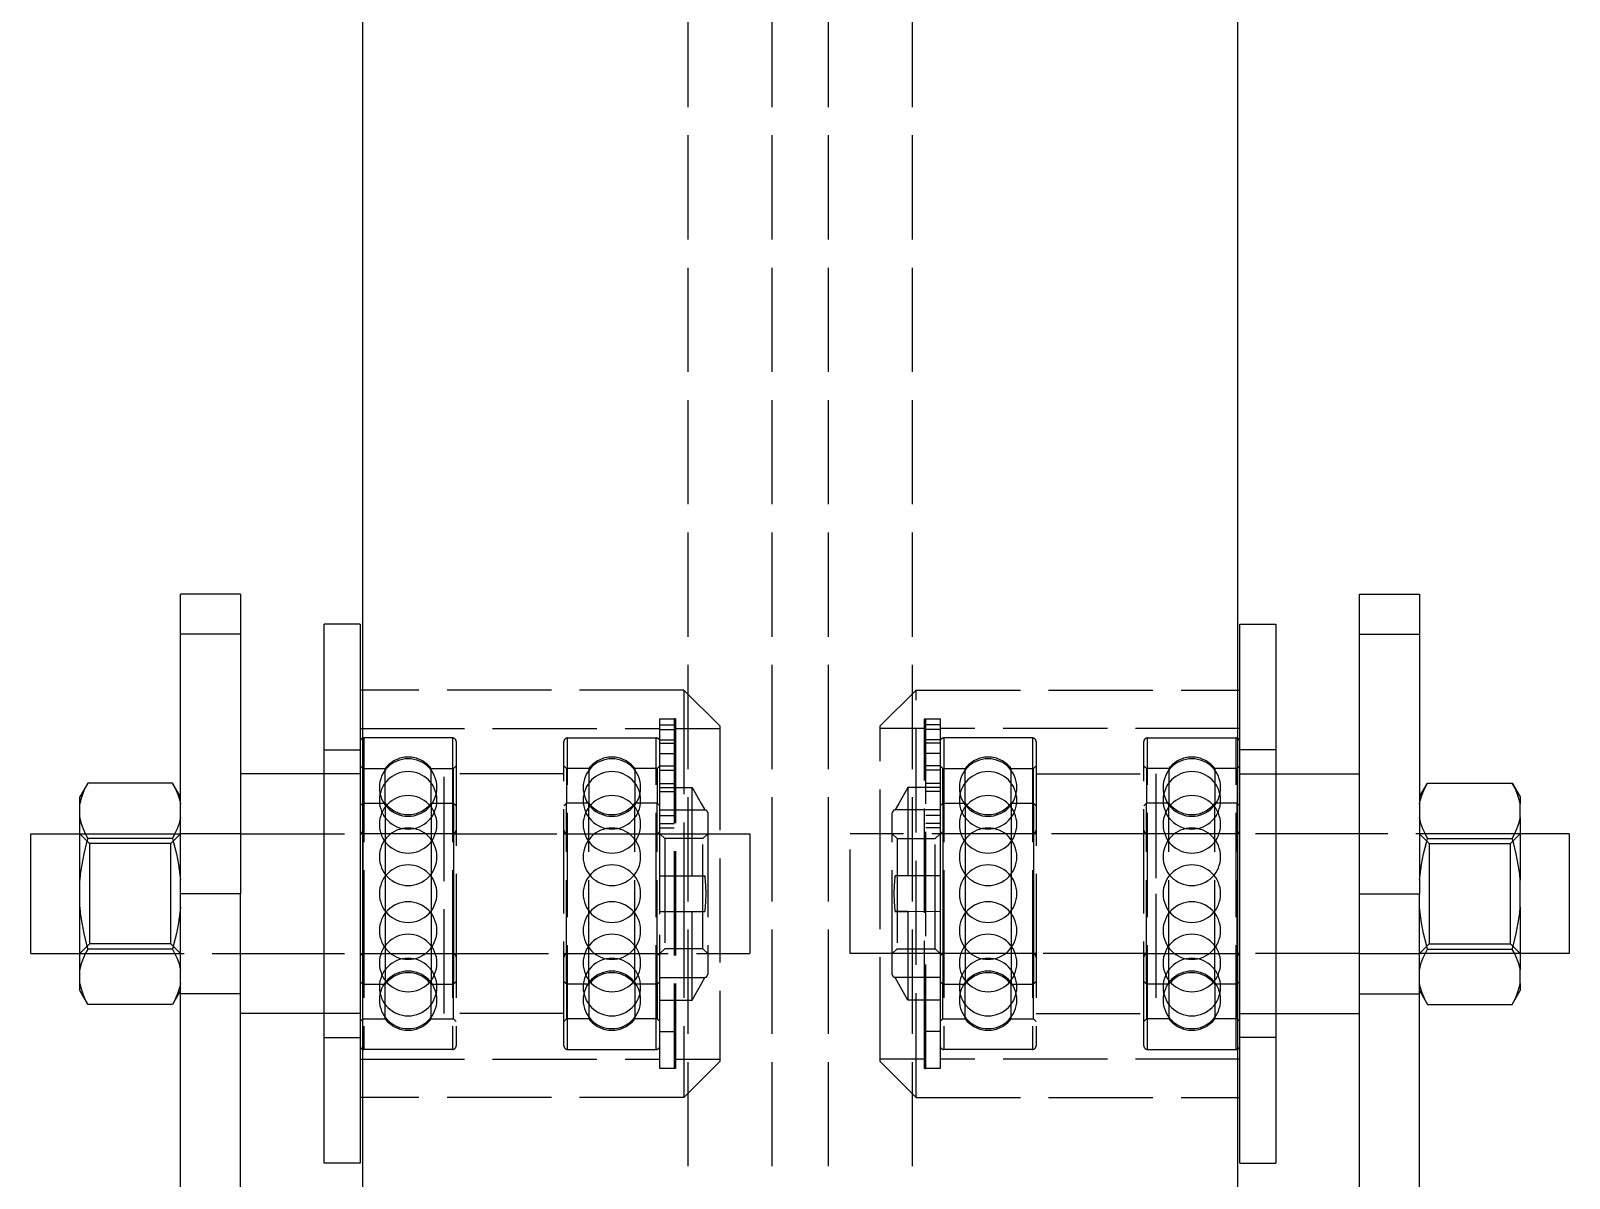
# Model space of a CAD drawing. Extents: x -2061 to 933, y -1034 to 399.
# Drawn here: x -949.7 to -821.4, y -78.4 to 17.4 of the extents above; entities that cross this region are included whole.
import ezdxf

# ---------------------------------------------------------------- set-up
doc = ezdxf.new("R2010")
doc.units = 0
doc.linetypes.add('DASHED', pattern=[11.05, 8.7, -2.35])
doc.linetypes.add('DOT', pattern=[2.2, 1.1, -1.1])
doc.layers.get('0').update_dxf_attribs({"linetype": 'CONTINUOUS'})
doc.layers.add('INVISIBLE', color=6, linetype='DOT')

msp = doc.modelspace()

# ---------------------------------------------------------------- linework, layer by layer
for p, q in [((-922.061476, 174.445422), (-922.061476, -125.554578)), ((-849.061476, 174.445422), (-849.061476, -125.554578)), ((-932.257005, -29.606039), (-937.257005, -29.606039)), ((-937.257005, -54.606039), (-937.257005, -29.606039)), ((-932.257005, -29.606039), (-932.257005, -54.606039)), ((-838.865948, -29.606039), (-833.865948, -29.606039)), ((-838.865948, -54.606039), (-838.865948, -29.606039)), ((-833.865948, -29.606039), (-833.865948, -54.606039)), ((-925.257005, -44.606039), (-932.257005, -44.606039)), ((-845.865948, -44.606039), (-838.865948, -44.606039)), ((-937.257005, -114.606039), (-937.257005, -54.606039)), ((-932.257005, -54.606039), (-937.257005, -54.606039)), ((-932.257005, -114.606039), (-932.257005, -54.606039)), ((-838.865948, -114.606039), (-838.865948, -54.606039)), ((-838.865948, -54.606039), (-833.865948, -54.606039)), ((-833.865948, -114.606039), (-833.865948, -54.606039)), ((-925.257005, -64.606039), (-932.257005, -64.606039)), ((-845.865948, -64.606039), (-838.865948, -64.606039))]:
    msp.add_line(p, q)
at = {"color": 6}
for p, q in [((-922.257005, -32.106039), (-925.257005, -32.106039)), ((-925.257005, -54.606039), (-925.257005, -32.106039)), ((-922.257005, -32.106039), (-922.257005, -77.106039)), ((-848.865948, -32.106039), (-845.865948, -32.106039)), ((-848.865948, -54.606039), (-848.865948, -32.106039)), ((-845.865948, -32.106039), (-845.865948, -77.106039)), ((-922.061476, -37.606039), (-922.257005, -37.606039)), ((-849.061476, -37.606039), (-848.865948, -37.606039)), ((-925.257005, -77.106039), (-925.257005, -54.606039)), ((-848.865948, -77.106039), (-848.865948, -54.606039)), ((-922.061476, -71.606039), (-922.257005, -71.606039)), ((-849.061476, -71.606039), (-848.865948, -71.606039)), ((-922.257005, -77.106039), (-925.257005, -77.106039)), ((-848.865948, -77.106039), (-845.865948, -77.106039))]:
    msp.add_line(p, q, dxfattribs=at)
at = {"color": 1}
for p, q in [((-944.988655, -45.368423), (-945.657005, -46.526039)), ((-945.251021, -45.865141), (-945.444431, -46.320179)), ((-944.988655, -45.368423), (-945.251021, -45.865141)), ((-937.925355, -45.368434), (-944.988655, -45.368434)), ((-937.257005, -46.526039), (-937.925355, -45.368423)), ((-937.925355, -45.368423), (-937.662989, -45.865141)), ((-937.662989, -45.865141), (-937.469579, -46.320179)), ((-833.865948, -46.526039), (-833.197598, -45.368423)), ((-833.653374, -46.320179), (-833.459964, -45.865141)), ((-833.459964, -45.865141), (-833.197598, -45.368423)), ((-833.197598, -45.368434), (-826.134297, -45.368434)), ((-826.134297, -45.368423), (-825.465948, -46.526039)), ((-825.871932, -45.865141), (-826.134297, -45.368423)), ((-825.678522, -46.320179), (-825.871932, -45.865141)), ((-945.579277, -46.745129), (-945.657007, -47.110746)), ((-945.657005, -47.110738), (-945.657005, -46.526039)), ((-945.657005, -48.244924), (-945.657005, -47.110747)), ((-945.444431, -46.320179), (-945.579277, -46.745129)), ((-937.469579, -46.320179), (-937.334732, -46.745129)), ((-937.334732, -46.745129), (-937.257003, -47.110746)), ((-833.865949, -47.110746), (-833.78822, -46.745129)), ((-833.78822, -46.745129), (-833.653374, -46.320179)), ((-825.543675, -46.745129), (-825.678522, -46.320179)), ((-825.465946, -47.110746), (-825.543675, -46.745129)), ((-825.465948, -46.526039), (-825.465948, -47.110738)), ((-825.465948, -48.244924), (-825.465948, -47.110747)), ((-945.657007, -48.244927), (-945.640664, -48.338249)), ((-945.657005, -53.471843), (-945.657005, -48.244933)), ((-945.640664, -48.338249), (-945.540259, -48.749634)), ((-945.540259, -48.749634), (-945.386948, -49.183413)), ((-937.373751, -48.749634), (-937.527062, -49.183413)), ((-937.273346, -48.338249), (-937.373751, -48.749634)), ((-937.257003, -48.244927), (-937.273346, -48.338249)), ((-833.849607, -48.338247), (-833.865949, -48.244927)), ((-833.749201, -48.749635), (-833.849607, -48.338247)), ((-833.595891, -49.183413), (-833.749201, -48.749635)), ((-825.736004, -49.183413), (-825.582694, -48.749635)), ((-825.582694, -48.749635), (-825.482288, -48.338247)), ((-825.482288, -48.338247), (-825.465946, -48.244927)), ((-825.465948, -48.244933), (-825.465948, -53.471843)), ((-945.386948, -49.183413), (-945.171825, -49.650162)), ((-945.171825, -49.650162), (-944.988655, -49.986765)), ((-944.988655, -49.986765), (-945.08449, -50.329684)), ((-937.925355, -49.987237), (-944.988655, -49.987237)), ((-937.742185, -49.650162), (-937.925355, -49.986765)), ((-937.925355, -49.986765), (-937.82952, -50.329684)), ((-937.527062, -49.183413), (-937.742185, -49.650162)), ((-833.380768, -49.650162), (-833.595891, -49.183413)), ((-833.197598, -49.986765), (-833.380768, -49.650162)), ((-833.293433, -50.329684), (-833.197598, -49.986765)), ((-833.197598, -49.987237), (-826.134297, -49.987237)), ((-826.134297, -49.986765), (-825.951128, -49.650162)), ((-826.038463, -50.329684), (-826.134297, -49.986765)), ((-825.951128, -49.650162), (-825.736004, -49.183413)), ((-945.322603, -51.292292), (-945.495406, -52.179269)), ((-945.08449, -50.329684), (-945.322603, -51.292292)), ((-937.82952, -50.329684), (-937.591407, -51.292292)), ((-937.591407, -51.292292), (-937.418604, -52.179269)), ((-833.704348, -52.179265), (-833.531546, -51.292297)), ((-833.531546, -51.292297), (-833.293433, -50.329684)), ((-825.800349, -51.292297), (-826.038463, -50.329684)), ((-825.627547, -52.179265), (-825.800349, -51.292297)), ((-945.495406, -52.179269), (-945.612691, -53.014734)), ((-937.418604, -52.179269), (-937.301319, -53.014734)), ((-833.821634, -53.014734), (-833.704348, -52.179265)), ((-825.510262, -53.014734), (-825.627547, -52.179265)), ((-945.612691, -53.014734), (-945.657005, -53.471843)), ((-945.657005, -55.740235), (-945.657005, -53.471843)), ((-937.301319, -53.014734), (-937.257005, -53.471843)), ((-833.865948, -53.471843), (-833.821634, -53.014734)), ((-825.465948, -53.471843), (-825.510262, -53.014734)), ((-825.465948, -55.740235), (-825.465948, -53.471843)), ((-945.657005, -55.740235), (-945.612691, -56.197344)), ((-945.657005, -60.967144), (-945.657005, -55.740235)), ((-945.612691, -56.197344), (-945.495405, -57.032813)), ((-937.301319, -56.197344), (-937.418605, -57.032813)), ((-937.257005, -55.740235), (-937.301319, -56.197344)), ((-833.821634, -56.197344), (-833.865948, -55.740235)), ((-833.704349, -57.032808), (-833.821634, -56.197344)), ((-825.627547, -57.032808), (-825.510262, -56.197344)), ((-825.510262, -56.197344), (-825.465948, -55.740235)), ((-825.465948, -55.740235), (-825.465948, -60.967144)), ((-945.495405, -57.032813), (-945.322604, -57.919781)), ((-937.418605, -57.032813), (-937.591406, -57.919781)), ((-833.531545, -57.919786), (-833.704349, -57.032808)), ((-825.80035, -57.919786), (-825.627547, -57.032808)), ((-945.322604, -57.919781), (-945.08449, -58.882394)), ((-945.08449, -58.882394), (-944.988655, -59.225313)), ((-937.82952, -58.882394), (-937.925355, -59.225313)), ((-937.591406, -57.919781), (-937.82952, -58.882394)), ((-833.293433, -58.882394), (-833.531545, -57.919786)), ((-833.197598, -59.225313), (-833.293433, -58.882394)), ((-826.134297, -59.225313), (-826.038463, -58.882394)), ((-826.038463, -58.882394), (-825.80035, -57.919786)), ((-945.386948, -60.028664), (-945.540259, -60.462443)), ((-945.171825, -59.561915), (-945.386948, -60.028664)), ((-944.988655, -59.225313), (-945.171825, -59.561915)), ((-937.925355, -59.224841), (-944.988655, -59.224841)), ((-937.925355, -59.225313), (-937.742185, -59.561915)), ((-937.742185, -59.561915), (-937.527062, -60.028664)), ((-937.527062, -60.028664), (-937.373751, -60.462443)), ((-833.749202, -60.462444), (-833.595891, -60.028664)), ((-833.595891, -60.028664), (-833.380768, -59.561915)), ((-833.380768, -59.561915), (-833.197598, -59.225313)), ((-833.197598, -59.224841), (-826.134297, -59.224841)), ((-825.951128, -59.561915), (-826.134297, -59.225313)), ((-825.736004, -60.028664), (-825.951128, -59.561915)), ((-825.582694, -60.462444), (-825.736004, -60.028664)), ((-945.640664, -60.873831), (-945.657007, -60.96715)), ((-945.657005, -62.101331), (-945.657005, -60.967153)), ((-945.540259, -60.462443), (-945.640664, -60.873831)), ((-937.373751, -60.462443), (-937.273345, -60.873831)), ((-937.273345, -60.873831), (-937.257003, -60.96715)), ((-833.865949, -60.96715), (-833.849607, -60.873829)), ((-833.849607, -60.873829), (-833.749202, -60.462444)), ((-825.482289, -60.873829), (-825.582694, -60.462444)), ((-825.465946, -60.96715), (-825.482289, -60.873829)), ((-825.465948, -62.101331), (-825.465948, -60.967153)), ((-945.657007, -62.101332), (-945.579277, -62.466949)), ((-945.657005, -62.686039), (-945.657005, -62.10134)), ((-944.988655, -63.843655), (-945.657005, -62.686039)), ((-945.579277, -62.466949), (-945.444431, -62.891899)), ((-945.444431, -62.891899), (-945.251021, -63.346935)), ((-937.257005, -62.686039), (-937.925355, -63.843655)), ((-937.469579, -62.891899), (-937.662989, -63.346935)), ((-937.334732, -62.466949), (-937.469579, -62.891899)), ((-937.257003, -62.101332), (-937.334732, -62.466949)), ((-833.78822, -62.466949), (-833.865949, -62.101332)), ((-833.865948, -62.686039), (-833.197598, -63.843655)), ((-833.653374, -62.891899), (-833.78822, -62.466949)), ((-833.459964, -63.346936), (-833.653374, -62.891899)), ((-826.134297, -63.843655), (-825.465948, -62.686039)), ((-825.871932, -63.346936), (-825.678522, -62.891899)), ((-825.678522, -62.891899), (-825.543675, -62.466949)), ((-825.543675, -62.466949), (-825.465946, -62.101332)), ((-825.465948, -62.10134), (-825.465948, -62.686039)), ((-945.251021, -63.346935), (-944.988655, -63.843655)), ((-937.925355, -63.843643), (-944.988655, -63.843643)), ((-944.988655, -63.843655), (-944.988655, -63.843655)), ((-937.662989, -63.346935), (-937.925355, -63.843655)), ((-937.925355, -63.843655), (-937.925355, -63.843655)), ((-833.197598, -63.843655), (-833.459964, -63.346936)), ((-833.197598, -63.843643), (-826.134297, -63.843643)), ((-833.197598, -63.843655), (-833.197598, -63.843655)), ((-826.134297, -63.843655), (-825.871932, -63.346936)), ((-826.134297, -63.843655), (-826.134297, -63.843655))]:
    msp.add_line(p, q, dxfattribs=at)
at = {"color": 2}
for p, q in [((-949.747481, -49.606039), (-945.657005, -49.606039)), ((-949.747481, -59.606039), (-949.747481, -49.606039)), ((-821.375472, -49.606039), (-825.465948, -49.606039)), ((-821.375472, -49.606039), (-821.375472, -54.606039)), ((-821.375472, -54.606039), (-821.375472, -59.606039)), ((-949.747481, -59.606039), (-945.657005, -59.606039)), ((-821.375472, -59.606039), (-825.465948, -59.606039))]:
    msp.add_line(p, q, dxfattribs=at)
at = {"layer": 'INVISIBLE', "linetype": 'DASHED'}
for p, q in [((-894.911476, 174.445422), (-894.911476, -125.554578)), ((-887.911476, 174.445422), (-887.911476, -125.554578)), ((-883.211476, 174.445422), (-883.211476, -125.554578)), ((-876.211476, 174.445422), (-876.211476, -125.554578)), ((-932.257005, -32.955404), (-937.257005, -32.955404)), ((-838.865948, -32.955404), (-833.865948, -32.955404)), ((-895.257005, -37.606039), (-922.061476, -37.606039)), ((-895.257005, -37.606039), (-895.257005, -54.606039)), ((-895.257005, -37.606039), (-892.257005, -40.606039)), ((-875.865948, -37.606039), (-878.865948, -40.606039)), ((-875.865948, -71.606039), (-875.865948, -37.606039)), ((-875.865948, -37.606039), (-849.061476, -37.606039)), ((-922.257005, -40.806039), (-897.257005, -40.806039)), ((-897.257005, -40.006039), (-896.057005, -40.006039)), ((-897.257005, -40.076342), (-897.257005, -40.006039)), ((-897.257005, -40.077959), (-897.257005, -40.076342)), ((-897.257005, -40.286574), (-897.257005, -40.077959)), ((-897.257005, -40.293025), (-897.257005, -40.286574)), ((-897.257005, -40.63471), (-897.257005, -40.293025)), ((-897.257005, -40.503522), (-896.057005, -40.503522)), ((-897.257005, -40.649117), (-897.257005, -40.63471)), ((-897.257005, -41.117398), (-897.257005, -40.649117)), ((-897.257005, -40.904323), (-896.057005, -40.904323)), ((-896.057005, -40.006039), (-896.057005, -69.206039)), ((-895.957005, -40.006039), (-896.057005, -40.006039)), ((-895.957005, -40.006039), (-895.957005, -69.206039)), ((-895.957005, -40.806039), (-892.257005, -40.806039)), ((-892.257005, -40.606039), (-892.257005, -68.606039)), ((-878.865948, -54.606039), (-878.865948, -40.606039)), ((-875.165948, -40.806039), (-878.865948, -40.806039)), ((-875.165948, -67.25001), (-875.165948, -40.006039)), ((-875.165948, -40.006039), (-873.865948, -40.006039)), ((-875.065948, -69.206039), (-875.065948, -40.006039)), ((-873.865948, -40.503522), (-875.065948, -40.503522)), ((-873.865948, -40.904323), (-875.065948, -40.904323)), ((-873.865948, -40.006039), (-873.865948, -40.076342)), ((-873.865948, -40.076342), (-873.865948, -40.077959)), ((-873.865948, -40.077959), (-873.865948, -40.286574)), ((-873.865948, -40.286574), (-873.865948, -40.293025)), ((-873.865948, -40.293025), (-873.865948, -40.63471)), ((-873.865948, -40.63471), (-873.865948, -40.649117)), ((-873.865948, -40.649117), (-873.865948, -41.117398)), ((-848.865948, -40.806039), (-873.865948, -40.806039)), ((-921.957005, -41.606039), (-921.957005, -54.606039)), ((-914.557005, -41.606039), (-921.957005, -41.606039)), ((-914.557005, -41.606039), (-914.557005, -54.606039)), ((-914.257005, -41.906039), (-914.257005, -54.606039)), ((-905.257005, -67.306039), (-905.257005, -41.906039)), ((-904.957005, -67.606039), (-904.957005, -41.606039)), ((-904.957005, -41.606039), (-897.557005, -41.606039)), ((-897.557005, -67.606039), (-897.557005, -41.606039)), ((-897.257005, -41.142728), (-897.257005, -41.117398)), ((-897.257005, -41.729988), (-897.257005, -41.142728)), ((-897.257005, -41.768993), (-897.257005, -41.729988)), ((-897.257005, -41.759643), (-896.057005, -41.759643)), ((-897.257005, -42.466582), (-897.257005, -41.768993)), ((-897.257005, -42.049003), (-896.057005, -42.049003)), ((-873.865948, -41.759643), (-875.065948, -41.759643)), ((-873.865948, -42.049003), (-875.065948, -42.049003)), ((-873.865948, -41.117398), (-873.865948, -41.142728)), ((-873.865948, -41.142728), (-873.865948, -41.729988)), ((-873.865948, -41.729988), (-873.865948, -41.768993)), ((-873.865948, -41.768993), (-873.865948, -42.466582)), ((-873.565948, -41.606039), (-873.565948, -54.606039)), ((-866.165948, -41.606039), (-873.565948, -41.606039)), ((-866.165948, -41.606039), (-866.165948, -54.606039)), ((-865.865948, -41.906039), (-865.865948, -54.606039)), ((-856.865948, -67.306039), (-856.865948, -41.906039)), ((-856.565948, -67.606039), (-856.565948, -41.606039)), ((-856.565948, -41.606039), (-849.165948, -41.606039)), ((-849.165948, -67.606039), (-849.165948, -41.606039)), ((-925.257005, -42.606039), (-922.257005, -42.606039)), ((-897.257005, -42.521741), (-897.257005, -42.466582)), ((-897.257005, -43.393557), (-897.257005, -42.521741)), ((-897.257005, -42.904323), (-896.057005, -42.904323)), ((-897.257005, -44.28228), (-897.257005, -43.393557)), ((-873.865948, -42.904323), (-875.065948, -42.904323)), ((-873.865948, -42.466582), (-873.865948, -42.521741)), ((-873.865948, -42.521741), (-873.865948, -43.320086)), ((-873.865948, -43.320086), (-873.865948, -43.393557)), ((-873.865948, -43.393557), (-873.865948, -44.28228)), ((-845.865948, -42.606039), (-848.865948, -42.606039)), ((-922.257005, -44.606039), (-925.257005, -44.606039)), ((-922.257005, -43.941039), (-922.032005, -44.166039)), ((-922.032005, -47.046039), (-922.032005, -44.166039)), ((-922.032005, -44.166039), (-920.177005, -44.166039)), ((-920.177005, -47.046039), (-920.177005, -44.166039)), ((-916.337005, -47.046039), (-916.337005, -44.166039)), ((-916.337005, -44.166039), (-914.482005, -44.166039)), ((-915.257005, -64.606039), (-915.257005, -44.606039)), ((-905.257005, -44.606039), (-915.257005, -44.606039)), ((-914.482005, -44.166039), (-914.257005, -43.941039)), ((-914.482005, -47.046039), (-914.482005, -44.166039)), ((-905.032005, -44.166039), (-905.257005, -43.941039)), ((-905.032005, -44.166039), (-905.032005, -47.046039)), ((-903.177005, -44.166039), (-905.032005, -44.166039)), ((-903.177005, -44.166039), (-903.177005, -47.046039)), ((-899.337005, -44.166039), (-899.337005, -47.046039)), ((-897.482005, -44.166039), (-899.337005, -44.166039)), ((-897.257005, -43.941039), (-897.482005, -44.166039)), ((-897.482005, -44.166039), (-897.482005, -47.046039)), ((-897.257005, -43.923487), (-896.057005, -43.923487)), ((-897.257005, -44.28228), (-896.057005, -44.28228)), ((-897.257005, -44.375849), (-897.257005, -44.28228)), ((-897.257005, -45.343897), (-897.257005, -44.375849)), ((-873.865948, -43.923487), (-875.065948, -43.923487)), ((-873.865948, -44.28228), (-875.065948, -44.28228)), ((-873.865948, -43.941039), (-873.640948, -44.166039)), ((-873.865948, -44.28228), (-873.865948, -44.375849)), ((-873.865948, -44.375849), (-873.865948, -45.343897)), ((-873.640948, -47.046039), (-873.640948, -44.166039)), ((-873.640948, -44.166039), (-871.785948, -44.166039)), ((-871.785948, -47.046039), (-871.785948, -44.166039)), ((-867.945948, -44.166039), (-866.090948, -44.166039)), ((-867.945948, -47.046039), (-867.945948, -44.166039)), ((-866.090948, -44.166039), (-865.865948, -43.941039)), ((-866.090948, -47.046039), (-866.090948, -44.166039)), ((-865.865948, -44.606039), (-855.865948, -44.606039)), ((-856.640948, -44.166039), (-856.865948, -43.941039)), ((-856.640948, -44.166039), (-856.640948, -47.046039)), ((-854.785948, -44.166039), (-856.640948, -44.166039)), ((-855.865948, -44.606039), (-855.865948, -54.606039)), ((-854.785948, -44.166039), (-854.785948, -47.046039)), ((-850.945948, -44.166039), (-850.945948, -47.046039)), ((-849.090948, -44.166039), (-850.945948, -44.166039)), ((-848.865948, -43.941039), (-849.090948, -44.166039)), ((-849.090948, -44.166039), (-849.090948, -47.046039)), ((-848.865948, -44.606039), (-845.865948, -44.606039)), ((-897.257005, -45.45894), (-897.257005, -45.343897)), ((-897.257005, -45.413651), (-896.057005, -45.413651)), ((-897.257005, -46.494713), (-897.257005, -45.45894)), ((-897.257005, -45.731919), (-894.556043, -45.732025)), ((-897.257005, -45.731919), (-894.556043, -45.731919)), ((-897.257005, -46.085463), (-896.057005, -46.085463)), ((-894.556043, -53.105415), (-894.556043, -45.732025)), ((-894.556041, -45.732028), (-893.798094, -47.066546)), ((-876.566911, -45.732028), (-877.324854, -47.066538)), ((-873.865948, -45.731919), (-876.56691, -45.731919)), ((-873.865948, -45.731919), (-876.56691, -45.732025)), ((-876.56691, -45.732025), (-876.56691, -53.105415)), ((-873.865948, -45.413651), (-875.065948, -45.413651)), ((-873.865948, -46.085463), (-875.065948, -46.085463)), ((-873.865948, -45.343897), (-873.865948, -45.45894)), ((-873.865948, -45.45894), (-873.865948, -46.494713)), ((-922.257005, -47.271039), (-922.032005, -47.046039)), ((-922.032005, -47.046039), (-922.032005, -54.606039)), ((-922.032005, -47.046039), (-920.177005, -47.046039)), ((-920.177005, -47.046039), (-920.177005, -54.606039)), ((-916.337005, -47.046039), (-916.337005, -54.606039)), ((-916.337005, -47.046039), (-914.482005, -47.046039)), ((-914.482005, -47.046039), (-914.482005, -54.606039)), ((-914.482005, -47.046039), (-914.257005, -47.271039)), ((-905.032005, -47.046039), (-905.257005, -47.271039)), ((-905.032005, -62.166039), (-905.032005, -47.046039)), ((-903.177005, -47.046039), (-905.032005, -47.046039)), ((-903.177005, -62.166039), (-903.177005, -47.046039)), ((-899.337005, -62.166039), (-899.337005, -47.046039)), ((-897.482005, -47.046039), (-899.337005, -47.046039)), ((-897.482005, -62.166039), (-897.482005, -47.046039)), ((-897.257005, -47.271039), (-897.482005, -47.046039)), ((-897.257005, -46.632157), (-897.257005, -46.494713)), ((-897.257005, -47.723646), (-897.257005, -46.632157)), ((-893.798094, -47.066546), (-893.493096, -47.60603)), ((-877.324854, -47.066538), (-877.629848, -47.606053)), ((-873.865948, -46.494713), (-873.865948, -46.632157)), ((-873.865948, -46.632157), (-873.865948, -47.723646)), ((-873.865948, -47.271039), (-873.640948, -47.046039)), ((-873.640948, -47.046039), (-873.640948, -54.606039)), ((-873.640948, -47.046039), (-871.785948, -47.046039)), ((-871.785948, -47.046039), (-871.785948, -54.606039)), ((-867.945948, -47.046039), (-866.090948, -47.046039)), ((-867.945948, -47.046039), (-867.945948, -54.606039)), ((-866.090948, -47.046039), (-865.865948, -47.271039)), ((-866.090948, -47.046039), (-866.090948, -54.606039)), ((-856.640948, -47.046039), (-856.865948, -47.271039)), ((-856.640948, -62.166039), (-856.640948, -47.046039)), ((-854.785948, -47.046039), (-856.640948, -47.046039)), ((-854.785948, -62.166039), (-854.785948, -47.046039)), ((-850.945948, -62.166039), (-850.945948, -47.046039)), ((-849.090948, -47.046039), (-850.945948, -47.046039)), ((-849.090948, -62.166039), (-849.090948, -47.046039)), ((-848.865948, -47.271039), (-849.090948, -47.046039)), ((-897.257005, -47.606039), (-893.493105, -47.606039)), ((-897.257005, -47.883941), (-897.257005, -47.723646)), ((-897.257005, -49.018861), (-897.257005, -47.883941)), ((-897.257005, -48.085463), (-896.057005, -48.085463)), ((-897.257005, -48.757276), (-896.057005, -48.757276)), ((-893.493096, -47.60603), (-893.401342, -47.606039)), ((-893.401342, -47.606039), (-893.257005, -47.856039)), ((-893.257005, -47.856039), (-893.257005, -61.356039)), ((-877.72161, -47.606039), (-877.865948, -47.856039)), ((-877.865948, -61.356039), (-877.865948, -47.856039)), ((-877.72161, -47.606039), (-877.629848, -47.606053)), ((-873.865948, -47.606039), (-877.629848, -47.606039)), ((-873.865948, -48.085463), (-875.065948, -48.085463)), ((-873.865948, -48.757276), (-875.065948, -48.757276)), ((-873.865948, -47.723646), (-873.865948, -47.883941)), ((-873.865948, -47.883941), (-873.865948, -49.018861)), ((-945.657005, -49.606039), (-944.845205, -50.417839)), ((-945.657005, -49.606039), (-937.257005, -49.606039)), ((-937.257005, -49.606039), (-938.068805, -50.417839)), ((-932.257005, -49.606039), (-937.257005, -49.606039)), ((-932.257005, -49.606039), (-922.257005, -49.606039)), ((-922.257005, -49.606039), (-921.957005, -49.606039)), ((-914.557005, -49.606039), (-921.957005, -49.606039)), ((-914.557005, -49.606039), (-905.257005, -49.606039)), ((-905.257005, -49.606039), (-897.259005, -49.606039)), ((-897.257005, -49.201958), (-897.257005, -49.018861)), ((-897.257005, -49.104627), (-896.057005, -49.104627)), ((-897.257005, -50.367882), (-897.257005, -49.201958)), ((-896.851105, -50.011939), (-897.257005, -49.606039)), ((-897.257005, -49.606039), (-893.257005, -49.606039)), ((-893.662905, -50.011939), (-896.851105, -50.011939)), ((-896.851105, -50.011939), (-896.851105, -59.200139)), ((-893.662905, -50.011939), (-893.257005, -49.606039)), ((-893.662905, -59.200139), (-893.662905, -50.011939)), ((-893.257005, -49.606039), (-889.747481, -49.606039)), ((-889.747481, -49.606039), (-889.747481, -54.606039)), ((-881.375472, -59.606039), (-881.375472, -49.606039)), ((-865.865948, -49.606039), (-881.375472, -49.606039)), ((-877.460048, -50.011939), (-877.865948, -49.606039)), ((-877.460048, -50.011939), (-874.271848, -50.011939)), ((-877.460048, -50.011939), (-877.460048, -59.200139)), ((-873.865948, -49.104627), (-875.065948, -49.104627)), ((-874.271848, -50.011939), (-873.865948, -49.606039)), ((-874.271848, -59.200139), (-874.271848, -50.011939)), ((-873.865948, -49.018861), (-873.865948, -49.201958)), ((-873.865948, -49.201958), (-873.865948, -50.367882)), ((-855.865948, -49.606039), (-865.865948, -49.606039)), ((-848.865948, -49.606039), (-855.865948, -49.606039)), ((-838.865948, -49.606039), (-848.865948, -49.606039)), ((-825.465948, -49.606039), (-838.865948, -49.606039)), ((-833.865948, -49.606039), (-833.054148, -50.417839)), ((-825.465948, -49.606039), (-826.277748, -50.417839)), ((-938.068805, -50.417839), (-944.845205, -50.417839)), ((-944.845205, -50.417839), (-944.845205, -54.606039)), ((-938.068805, -58.794239), (-938.068805, -50.417839)), ((-897.257005, -50.573222), (-897.257005, -50.367882)), ((-897.257005, -51.75772), (-897.257005, -50.573222)), ((-873.865948, -50.367882), (-873.865948, -50.573222)), ((-873.865948, -50.573222), (-873.865948, -51.75772)), ((-833.054148, -50.417839), (-826.277748, -50.417839)), ((-833.054148, -50.417839), (-833.054148, -54.606039)), ((-826.277748, -58.794239), (-826.277748, -50.417839)), ((-897.257005, -51.984221), (-897.257005, -51.75772)), ((-897.257005, -53.174989), (-897.257005, -51.984221)), ((-873.865948, -51.75772), (-873.865948, -51.984221)), ((-873.865948, -51.984221), (-873.865948, -53.174989)), ((-897.257005, -53.106039), (-894.556043, -53.105415)), ((-897.257005, -53.106039), (-894.556043, -53.106039)), ((-897.257005, -53.421053), (-897.257005, -53.174989)), ((-897.257005, -54.606039), (-897.257005, -53.421053)), ((-894.556043, -53.106039), (-893.493105, -53.106039)), ((-894.556041, -53.105415), (-893.493105, -53.105847)), ((-893.480525, -53.213611), (-893.493105, -53.105847)), ((-893.493096, -53.106026), (-893.480521, -53.213648)), ((-893.420903, -53.916517), (-893.480525, -53.213611)), ((-877.642432, -53.213648), (-877.702051, -53.916531)), ((-877.629857, -53.106026), (-877.642432, -53.213648)), ((-877.642427, -53.213611), (-877.629848, -53.105847)), ((-876.566911, -53.105415), (-877.629857, -53.106026)), ((-877.324854, -53.106368), (-877.629848, -53.105847)), ((-876.56691, -53.106039), (-877.324858, -53.106039)), ((-873.865948, -53.106039), (-876.56691, -53.105415)), ((-873.865948, -53.106039), (-876.56691, -53.106039)), ((-873.865948, -53.174989), (-873.865948, -53.421053)), ((-873.865948, -53.421053), (-873.865948, -54.606039)), ((-944.845205, -54.606039), (-944.845205, -58.794239)), ((-922.032005, -54.606039), (-922.032005, -62.166039)), ((-921.957005, -54.606039), (-921.957005, -67.606039)), ((-920.177005, -54.606039), (-920.177005, -62.166039)), ((-916.337005, -54.606039), (-916.337005, -62.166039)), ((-914.557005, -54.606039), (-914.557005, -67.606039)), ((-914.482005, -54.606039), (-914.482005, -62.166039)), ((-914.257005, -54.606039), (-914.257005, -67.306039)), ((-897.257005, -54.869561), (-897.257005, -54.606039)), ((-897.257005, -56.037089), (-897.257005, -54.869561)), ((-895.257005, -54.606039), (-895.257005, -71.606039)), ((-893.401342, -54.606039), (-893.420903, -53.916517)), ((-893.420902, -55.295547), (-893.401342, -54.606039)), ((-889.747481, -54.606039), (-889.747481, -59.606039)), ((-878.865948, -68.606039), (-878.865948, -54.606039)), ((-877.702051, -53.916531), (-877.72161, -54.606039)), ((-877.72161, -54.606039), (-877.70205, -55.295561)), ((-873.865948, -54.606039), (-873.865948, -54.869561)), ((-873.865948, -54.869561), (-873.865948, -56.037089)), ((-873.640948, -54.606039), (-873.640948, -62.166039)), ((-873.565948, -54.606039), (-873.565948, -67.606039)), ((-871.785948, -54.606039), (-871.785948, -62.166039)), ((-867.945948, -54.606039), (-867.945948, -62.166039)), ((-866.165948, -54.606039), (-866.165948, -67.606039)), ((-866.090948, -54.606039), (-866.090948, -62.166039)), ((-865.865948, -54.606039), (-865.865948, -67.306039)), ((-855.865948, -54.606039), (-855.865948, -64.606039)), ((-833.054148, -54.606039), (-833.054148, -58.794239)), ((-897.257005, -56.315472), (-897.257005, -56.037089)), ((-897.257005, -56.106039), (-894.556043, -56.106039)), ((-897.257005, -66.745495), (-897.257005, -56.315472)), ((-894.556043, -56.106039), (-893.493105, -56.106039)), ((-894.556043, -63.480053), (-894.556043, -56.106663)), ((-894.556041, -56.106662), (-893.493096, -56.106051)), ((-893.493096, -56.106051), (-893.480521, -55.998429)), ((-893.480521, -55.998429), (-893.420902, -55.295547)), ((-877.70205, -55.295561), (-877.642427, -55.998467)), ((-877.642427, -55.998467), (-877.629848, -56.10623)), ((-876.56691, -56.106039), (-877.629848, -56.106039)), ((-876.566911, -56.106662), (-877.629848, -56.10623)), ((-873.865948, -56.106039), (-876.56691, -56.106663)), ((-876.56691, -56.106663), (-876.56691, -63.480053)), ((-873.865948, -56.037089), (-873.865948, -56.315472)), ((-873.865948, -56.315472), (-873.865948, -57.454357)), ((-873.865948, -57.454357), (-873.865948, -57.744541)), ((-873.865948, -57.744541), (-873.865948, -58.844195)), ((-945.657005, -59.606039), (-944.845205, -58.794239)), ((-938.068805, -58.794239), (-944.845205, -58.794239)), ((-937.257005, -59.606039), (-938.068805, -58.794239)), ((-873.865948, -58.844195), (-873.865948, -59.142685)), ((-833.865948, -59.606039), (-833.054148, -58.794239)), ((-833.054148, -58.794239), (-826.277748, -58.794239)), ((-825.465948, -59.606039), (-826.277748, -58.794239)), ((-945.657005, -59.606039), (-932.257005, -59.606039)), ((-932.257005, -59.606039), (-922.257005, -59.606039)), ((-922.257005, -59.606039), (-915.257005, -59.606039)), ((-915.257005, -59.606039), (-905.257005, -59.606039)), ((-905.257005, -59.606039), (-889.747481, -59.606039)), ((-896.851105, -59.200139), (-897.257005, -59.606039)), ((-893.662905, -59.200139), (-896.851105, -59.200139)), ((-893.662905, -59.200139), (-893.257005, -59.606039)), ((-877.865948, -59.606039), (-881.375472, -59.606039)), ((-877.460048, -59.200139), (-877.865948, -59.606039)), ((-873.865948, -59.606039), (-877.865948, -59.606039)), ((-877.460048, -59.200139), (-874.271848, -59.200139)), ((-874.271848, -59.200139), (-873.865948, -59.606039)), ((-873.865948, -59.142685), (-873.865948, -60.193217)), ((-873.865948, -60.193217), (-873.865948, -60.49613)), ((-865.865948, -59.606039), (-873.863948, -59.606039)), ((-856.565948, -59.606039), (-865.865948, -59.606039)), ((-856.565948, -59.606039), (-849.165948, -59.606039)), ((-848.865948, -59.606039), (-849.165948, -59.606039)), ((-838.865948, -59.606039), (-848.865948, -59.606039)), ((-838.865948, -59.606039), (-833.865948, -59.606039)), ((-825.465948, -59.606039), (-833.865948, -59.606039)), ((-897.257005, -61.606039), (-893.493105, -61.606039)), ((-893.798099, -62.14554), (-893.493105, -61.606025)), ((-893.401342, -61.606039), (-893.493105, -61.606025)), ((-893.401342, -61.606039), (-893.257005, -61.356039)), ((-877.72161, -61.606039), (-877.865948, -61.356039)), ((-877.629857, -61.606048), (-877.72161, -61.606039)), ((-877.324858, -62.145531), (-877.629857, -61.606048)), ((-873.865948, -61.606039), (-877.629848, -61.606039)), ((-873.865948, -60.49613), (-873.865948, -61.488431)), ((-873.865948, -61.488431), (-873.865948, -61.791539)), ((-922.257005, -61.941039), (-922.032005, -62.166039)), ((-922.032005, -65.046039), (-922.032005, -62.166039)), ((-922.032005, -62.166039), (-920.177005, -62.166039)), ((-920.177005, -65.046039), (-920.177005, -62.166039)), ((-916.337005, -65.046039), (-916.337005, -62.166039)), ((-916.337005, -62.166039), (-914.482005, -62.166039)), ((-914.482005, -62.166039), (-914.257005, -61.941039)), ((-914.482005, -65.046039), (-914.482005, -62.166039)), ((-905.032005, -62.166039), (-905.257005, -61.941039)), ((-905.032005, -62.166039), (-905.032005, -65.046039)), ((-903.177005, -62.166039), (-905.032005, -62.166039)), ((-903.177005, -62.166039), (-903.177005, -65.046039)), ((-899.337005, -62.166039), (-899.337005, -65.046039)), ((-897.482005, -62.166039), (-899.337005, -62.166039)), ((-897.257005, -61.941039), (-897.482005, -62.166039)), ((-897.482005, -62.166039), (-897.482005, -65.046039)), ((-894.556041, -63.48005), (-893.798099, -62.14554)), ((-876.566911, -63.48005), (-877.324858, -62.145531)), ((-873.865948, -61.791539), (-873.865948, -62.717364)), ((-873.865948, -61.941039), (-873.640948, -62.166039)), ((-873.865948, -62.717364), (-873.865948, -63.01615)), ((-873.640948, -65.046039), (-873.640948, -62.166039)), ((-873.640948, -62.166039), (-871.785948, -62.166039)), ((-871.785948, -65.046039), (-871.785948, -62.166039)), ((-867.945948, -65.046039), (-867.945948, -62.166039)), ((-867.945948, -62.166039), (-866.090948, -62.166039)), ((-866.090948, -62.166039), (-865.865948, -61.941039)), ((-866.090948, -65.046039), (-866.090948, -62.166039)), ((-856.640948, -62.166039), (-856.865948, -61.941039)), ((-856.640948, -62.166039), (-856.640948, -65.046039)), ((-854.785948, -62.166039), (-856.640948, -62.166039)), ((-854.785948, -62.166039), (-854.785948, -65.046039)), ((-850.945948, -62.166039), (-850.945948, -65.046039)), ((-849.090948, -62.166039), (-850.945948, -62.166039)), ((-848.865948, -61.941039), (-849.090948, -62.166039)), ((-849.090948, -62.166039), (-849.090948, -65.046039)), ((-932.257005, -62.955404), (-937.257005, -62.955404)), ((-897.257005, -63.480158), (-894.556043, -63.480158)), ((-873.865948, -63.480158), (-876.56691, -63.480053)), ((-873.865948, -63.01615), (-873.865948, -63.868181)), ((-873.865948, -63.868181), (-873.865948, -64.157895)), ((-873.865948, -64.157895), (-873.865948, -64.929798)), ((-838.865948, -62.955404), (-833.865948, -62.955404)), ((-922.257005, -64.606039), (-925.257005, -64.606039)), ((-922.257005, -65.271039), (-922.032005, -65.046039)), ((-922.032005, -65.046039), (-920.177005, -65.046039)), ((-916.337005, -65.046039), (-914.482005, -65.046039)), ((-905.257005, -64.606039), (-915.257005, -64.606039)), ((-914.482005, -65.046039), (-914.257005, -65.271039)), ((-905.032005, -65.046039), (-905.257005, -65.271039)), ((-903.177005, -65.046039), (-905.032005, -65.046039)), ((-897.482005, -65.046039), (-899.337005, -65.046039)), ((-897.257005, -65.271039), (-897.482005, -65.046039)), ((-873.865948, -64.929798), (-873.865948, -65.205526)), ((-873.865948, -65.271039), (-873.640948, -65.046039)), ((-873.865948, -65.205526), (-873.865948, -65.891991)), ((-873.640948, -65.046039), (-871.785948, -65.046039)), ((-867.945948, -65.046039), (-866.090948, -65.046039)), ((-866.090948, -65.046039), (-865.865948, -65.271039)), ((-865.865948, -64.606039), (-855.865948, -64.606039)), ((-856.640948, -65.046039), (-856.865948, -65.271039)), ((-854.785948, -65.046039), (-856.640948, -65.046039)), ((-849.090948, -65.046039), (-850.945948, -65.046039)), ((-848.865948, -65.271039), (-849.090948, -65.046039)), ((-848.865948, -64.606039), (-845.865948, -64.606039)), ((-925.257005, -66.606039), (-922.257005, -66.606039)), ((-897.257005, -66.113218), (-896.057005, -66.113218)), ((-897.257005, -66.978183), (-897.257005, -66.745495)), ((-873.865948, -66.113218), (-875.065948, -66.113218)), ((-873.865948, -65.891991), (-873.865948, -66.14872)), ((-873.865948, -66.14872), (-873.865948, -66.745495)), ((-873.865948, -66.745495), (-873.865948, -67.443107)), ((-845.865948, -66.606039), (-848.865948, -66.606039)), ((-914.557005, -67.606039), (-921.957005, -67.606039)), ((-904.957005, -67.606039), (-897.557005, -67.606039)), ((-897.257005, -67.482089), (-897.257005, -66.978183)), ((-897.257005, -68.069367), (-897.257005, -67.482089)), ((-875.165948, -69.206039), (-875.165948, -67.25001)), ((-873.865948, -67.443107), (-873.865948, -68.069367)), ((-866.165948, -67.606039), (-873.565948, -67.606039)), ((-856.565948, -67.606039), (-849.165948, -67.606039)), ((-922.257005, -68.406039), (-897.257005, -68.406039)), ((-897.257005, -68.09468), (-897.257005, -68.069367)), ((-897.257005, -68.562973), (-897.257005, -68.09468)), ((-897.257005, -68.577368), (-897.257005, -68.562973)), ((-897.257005, -68.919061), (-897.257005, -68.577368)), ((-897.257005, -68.925504), (-897.257005, -68.919061)), ((-897.257005, -69.135736), (-897.257005, -68.925504)), ((-897.257005, -69.206039), (-897.257005, -69.134123)), ((-895.957005, -69.206039), (-897.257005, -69.206039)), ((-895.957005, -68.406039), (-892.257005, -68.406039)), ((-895.257005, -71.606039), (-892.257005, -68.606039)), ((-875.165948, -68.406039), (-878.865948, -68.406039)), ((-875.865948, -71.606039), (-878.865948, -68.606039)), ((-875.165948, -69.206039), (-875.065948, -69.206039)), ((-873.865948, -69.206039), (-875.065948, -69.206039)), ((-873.865948, -68.069367), (-873.865948, -68.09468)), ((-873.865948, -68.09468), (-873.865948, -68.562973)), ((-848.865948, -68.406039), (-873.865948, -68.406039)), ((-873.865948, -68.562973), (-873.865948, -68.577368)), ((-873.865948, -68.577368), (-873.865948, -68.919061)), ((-873.865948, -68.919061), (-873.865948, -68.925504)), ((-873.865948, -68.925504), (-873.865948, -69.135736)), ((-873.865948, -69.134123), (-873.865948, -69.206039)), ((-895.257005, -71.606039), (-922.061476, -71.606039)), ((-875.865948, -71.606039), (-849.061476, -71.606039))]:
    msp.add_line(p, q, dxfattribs=at)
for centre, radius, start, end in [((-921.957005, -41.906039), 0.3, 90, 180), ((-914.557005, -41.906039), 0.3, 0, 90), ((-904.957005, -41.906039), 0.3, 90, 180), ((-897.557005, -41.906039), 0.3, 0, 90), ((-873.565948, -41.906039), 0.3, 90, 180), ((-866.165948, -41.906039), 0.3, 0, 90), ((-856.565948, -41.906039), 0.3, 90, 180), ((-849.165948, -41.906039), 0.3, 0, 90), ((-918.257005, -45.742769), 2.4, 90, 180), ((-918.257005, -45.606039), 2.4, 36.869898, 143.130102), ((-918.257005, -45.742769), 2.4, 0, 90), ((-901.257005, -45.742769), 2.4, 90, 180), ((-901.257005, -45.606039), 2.4, 36.869898, 143.130102), ((-901.257005, -45.742769), 2.4, 0, 90), ((-869.865948, -45.742769), 2.4, 90, 180), ((-869.865948, -45.606039), 2.4, 36.869898, 143.130102), ((-869.865948, -45.742769), 2.4, 0, 90), ((-852.865948, -45.742769), 2.4, 90, 180), ((-852.865948, -45.606039), 2.4, 36.869898, 143.130102), ((-852.865948, -45.742769), 2.4, 0, 90), ((-918.257005, -46.81181), 2.4, 90, 180), ((-918.257005, -46.81181), 2.4, 0, 90), ((-901.257005, -46.81181), 2.4, 90, 180), ((-901.257005, -46.81181), 2.4, 0, 90), ((-869.865948, -46.81181), 2.4, 90, 180), ((-869.865948, -46.81181), 2.4, 0, 90), ((-852.865948, -46.81181), 2.4, 90, 180), ((-852.865948, -46.81181), 2.4, 0, 90), ((-918.257005, -45.742769), 2.4, 180, 270), ((-918.257005, -45.742769), 2.4, 270, 0), ((-901.257005, -45.742769), 2.4, 180, 270), ((-901.257005, -45.742769), 2.4, 270, 0), ((-869.865948, -45.742769), 2.4, 180, 270), ((-869.865948, -45.742769), 2.4, 270, 0), ((-852.865948, -45.742769), 2.4, 180, 270), ((-852.865948, -45.742769), 2.4, 270, 0), ((-918.257005, -48.82095), 2.4, 90, 180), ((-918.257005, -46.81181), 2.4, 180, 270), ((-918.257005, -45.606039), 2.4, 216.869898, 323.130102), ((-918.257005, -48.82095), 2.4, 0, 90), ((-918.257005, -46.81181), 2.4, 270, 0), ((-901.257005, -48.82095), 2.4, 90, 180), ((-901.257005, -46.81181), 2.4, 180, 270), ((-901.257005, -45.606039), 2.4, 216.869898, 323.130102), ((-901.257005, -48.82095), 2.4, 0, 90), ((-901.257005, -46.81181), 2.4, 270, 0), ((-869.865948, -48.82095), 2.4, 90, 180), ((-869.865948, -46.81181), 2.4, 180, 270), ((-869.865948, -45.606039), 2.4, 216.869898, 323.130102), ((-869.865948, -48.82095), 2.4, 0, 90), ((-869.865948, -46.81181), 2.4, 270, 0), ((-852.865948, -48.82095), 2.4, 90, 180), ((-852.865948, -46.81181), 2.4, 180, 270), ((-852.865948, -45.606039), 2.4, 216.869898, 323.130102), ((-852.865948, -48.82095), 2.4, 0, 90), ((-852.865948, -46.81181), 2.4, 270, 0), ((-921.957005, -49.306039), 0.3, 180, 270), ((-918.257005, -48.82095), 2.4, 180, 270), ((-918.257005, -51.527857), 2.4, 90, 180), ((-918.257005, -48.82095), 2.4, 270, 0), ((-918.257005, -51.527857), 2.4, 0, 90), ((-914.557005, -49.306039), 0.3, 270, 0), ((-904.957005, -49.306039), 0.3, 180, 270), ((-901.257005, -48.82095), 2.4, 180, 270), ((-901.257005, -51.527857), 2.4, 90, 180), ((-901.257005, -48.82095), 2.4, 270, 0), ((-901.257005, -51.527857), 2.4, 0, 90), ((-897.557005, -49.306039), 0.3, 270, 0), ((-873.565948, -49.306039), 0.3, 180, 270), ((-869.865948, -48.82095), 2.4, 180, 270), ((-869.865948, -51.527857), 2.4, 90, 180), ((-869.865948, -48.82095), 2.4, 270, 0), ((-869.865948, -51.527857), 2.4, 0, 90), ((-866.165948, -49.306039), 0.3, 270, 0), ((-856.565948, -49.306039), 0.3, 180, 270), ((-852.865948, -48.82095), 2.4, 180, 270), ((-852.865948, -51.527857), 2.4, 90, 180), ((-852.865948, -48.82095), 2.4, 270, 0), ((-852.865948, -51.527857), 2.4, 0, 90), ((-849.165948, -49.306039), 0.3, 270, 0), ((-918.257005, -51.527857), 2.4, 180, 270), ((-918.257005, -54.606039), 2.4, 90, 180), ((-918.257005, -51.527857), 2.4, 270, 0), ((-918.257005, -54.606039), 2.4, 0, 90), ((-901.257005, -51.527857), 2.4, 180, 270), ((-901.257005, -54.606039), 2.4, 90, 180), ((-901.257005, -51.527857), 2.4, 270, 0), ((-901.257005, -54.606039), 2.4, 0, 90), ((-869.865948, -51.527857), 2.4, 180, 270), ((-869.865948, -54.606039), 2.4, 90, 180), ((-869.865948, -51.527857), 2.4, 270, 0), ((-869.865948, -54.606039), 2.4, 0, 90), ((-852.865948, -51.527857), 2.4, 180, 270), ((-852.865948, -54.606039), 2.4, 90, 180), ((-852.865948, -51.527857), 2.4, 270, 0), ((-852.865948, -54.606039), 2.4, 0, 90), ((-918.257005, -54.606039), 2.4, 180, 270), ((-918.257005, -54.606039), 2.4, 270, 0), ((-901.257005, -54.606039), 2.4, 180, 270), ((-901.257005, -54.606039), 2.4, 270, 0), ((-869.865948, -54.606039), 2.4, 180, 270), ((-869.865948, -54.606039), 2.4, 270, 0), ((-852.865948, -54.606039), 2.4, 180, 270), ((-852.865948, -54.606039), 2.4, 270, 0), ((-918.257005, -57.68422), 2.4, 90, 180), ((-918.257005, -57.68422), 2.4, 0, 90), ((-901.257005, -57.68422), 2.4, 90, 180), ((-901.257005, -57.68422), 2.4, 0, 90), ((-869.865948, -57.68422), 2.4, 90, 180), ((-869.865948, -57.68422), 2.4, 0, 90), ((-852.865948, -57.68422), 2.4, 90, 180), ((-852.865948, -57.68422), 2.4, 0, 90), ((-918.257005, -57.68422), 2.4, 180, 270), ((-918.257005, -57.68422), 2.4, 270, 0), ((-901.257005, -57.68422), 2.4, 180, 270), ((-901.257005, -57.68422), 2.4, 270, 0), ((-869.865948, -57.68422), 2.4, 180, 270), ((-869.865948, -57.68422), 2.4, 270, 0), ((-852.865948, -57.68422), 2.4, 180, 270), ((-852.865948, -57.68422), 2.4, 270, 0), ((-918.257005, -60.391127), 2.4, 90, 180), ((-918.257005, -60.391127), 2.4, 0, 90), ((-901.257005, -60.391127), 2.4, 90, 180), ((-901.257005, -60.391127), 2.4, 0, 90), ((-869.865948, -60.391127), 2.4, 90, 180), ((-869.865948, -60.391127), 2.4, 0, 90), ((-852.865948, -60.391127), 2.4, 90, 180), ((-852.865948, -60.391127), 2.4, 0, 90), ((-921.957005, -59.906039), 0.3, 90, 180), ((-918.257005, -62.400267), 2.4, 90, 180), ((-918.257005, -62.400267), 2.4, 0, 90), ((-914.557005, -59.906039), 0.3, 0, 90), ((-904.957005, -59.906039), 0.3, 90, 180), ((-901.257005, -62.400267), 2.4, 90, 180), ((-901.257005, -62.400267), 2.4, 0, 90), ((-897.557005, -59.906039), 0.3, 0, 90), ((-873.565948, -59.906039), 0.3, 90, 180), ((-869.865948, -62.400267), 2.4, 90, 180), ((-869.865948, -62.400267), 2.4, 0, 90), ((-866.165948, -59.906039), 0.3, 0, 90), ((-856.565948, -59.906039), 0.3, 90, 180), ((-852.865948, -62.400267), 2.4, 90, 180), ((-852.865948, -62.400267), 2.4, 0, 90), ((-849.165948, -59.906039), 0.3, 0, 90), ((-918.257005, -60.391127), 2.4, 180, 270), ((-918.257005, -63.469309), 2.4, 90, 180), ((-918.257005, -63.606039), 2.4, 36.869898, 143.130102), ((-918.257005, -60.391127), 2.4, 270, 0), ((-918.257005, -63.469309), 2.4, 0, 90), ((-901.257005, -60.391127), 2.4, 180, 270), ((-901.257005, -63.469309), 2.4, 90, 180), ((-901.257005, -63.606039), 2.4, 36.869898, 143.130102), ((-901.257005, -60.391127), 2.4, 270, 0), ((-901.257005, -63.469309), 2.4, 0, 90), ((-869.865948, -60.391127), 2.4, 180, 270), ((-869.865948, -63.469309), 2.4, 90, 180), ((-869.865948, -63.606039), 2.4, 36.869898, 143.130102), ((-869.865948, -60.391127), 2.4, 270, 0), ((-869.865948, -63.469309), 2.4, 0, 90), ((-852.865948, -60.391127), 2.4, 180, 270), ((-852.865948, -63.469309), 2.4, 90, 180), ((-852.865948, -63.606039), 2.4, 36.869898, 143.130102), ((-852.865948, -60.391127), 2.4, 270, 0), ((-852.865948, -63.469309), 2.4, 0, 90), ((-918.257005, -62.400267), 2.4, 180, 270), ((-918.257005, -62.400267), 2.4, 270, 0), ((-901.257005, -62.400267), 2.4, 180, 270), ((-901.257005, -62.400267), 2.4, 270, 0), ((-869.865948, -62.400267), 2.4, 180, 270), ((-869.865948, -62.400267), 2.4, 270, 0), ((-852.865948, -62.400267), 2.4, 180, 270), ((-852.865948, -62.400267), 2.4, 270, 0), ((-918.257005, -63.469309), 2.4, 180, 270), ((-918.257005, -63.469309), 2.4, 270, 0), ((-901.257005, -63.469309), 2.4, 180, 270), ((-901.257005, -63.469309), 2.4, 270, 0), ((-869.865948, -63.469309), 2.4, 180, 270), ((-869.865948, -63.469309), 2.4, 270, 0), ((-852.865948, -63.469309), 2.4, 180, 270), ((-852.865948, -63.469309), 2.4, 270, 0), ((-918.257005, -63.606039), 2.4, 216.869898, 323.130102), ((-901.257005, -63.606039), 2.4, 216.869898, 323.130102), ((-869.865948, -63.606039), 2.4, 216.869898, 323.130102), ((-852.865948, -63.606039), 2.4, 216.869898, 323.130102), ((-921.957005, -67.306039), 0.3, 180, 270), ((-914.557005, -67.306039), 0.3, 270, 0), ((-904.957005, -67.306039), 0.3, 180, 270), ((-897.557005, -67.306039), 0.3, 270, 0), ((-873.565948, -67.306039), 0.3, 180, 270), ((-866.165948, -67.306039), 0.3, 270, 0), ((-856.565948, -67.306039), 0.3, 180, 270), ((-849.165948, -67.306039), 0.3, 270, 0)]:
    msp.add_arc(centre, radius, start, end, dxfattribs=at)

doc.saveas('drawing.dxf')
